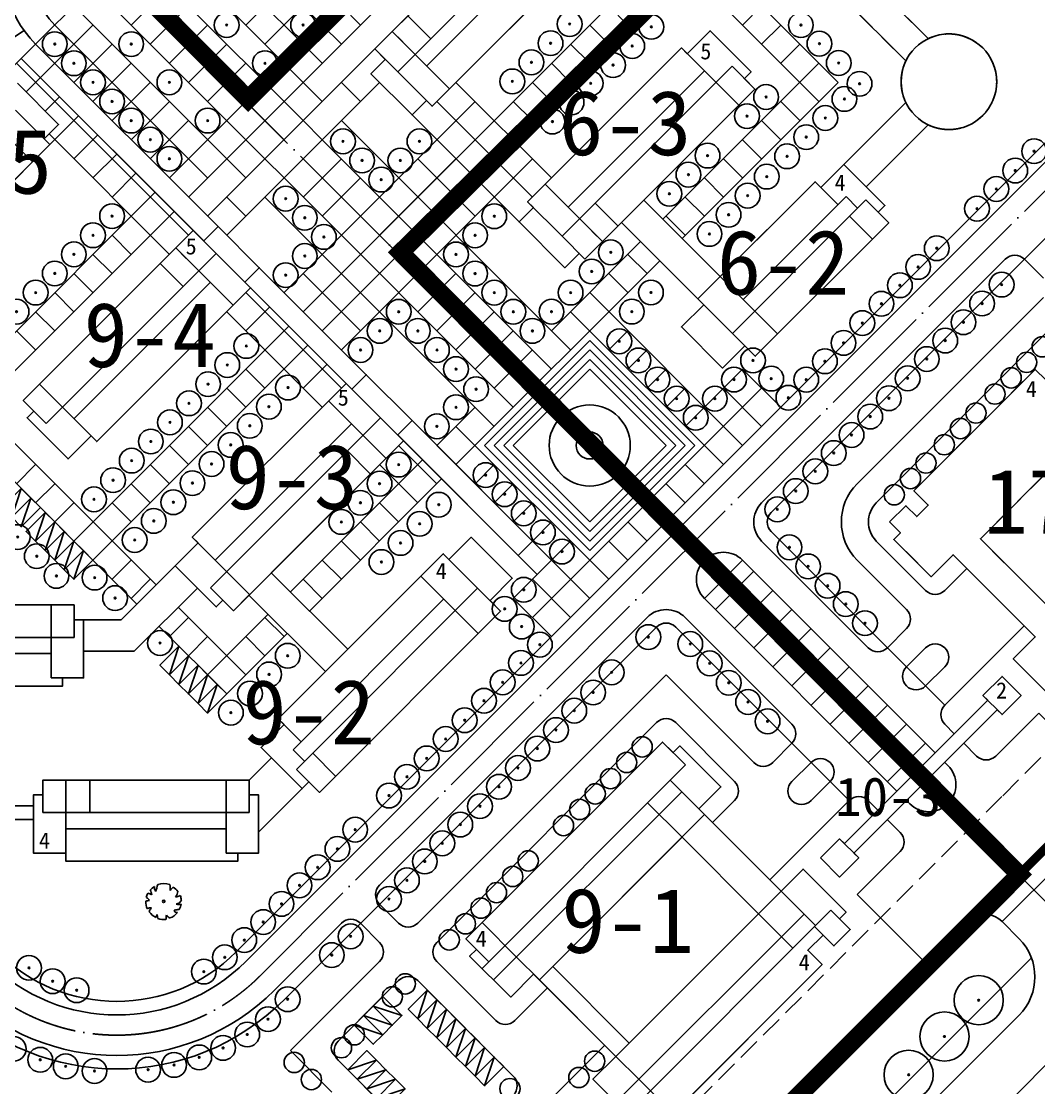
# Model space of a CAD drawing. Extents: x 39009873 to 40242873, y -38938004 to -37205504.
# Drawn here: x 39731978 to 39957899, y -38603123 to -38366395 of the extents above; entities that cross this region are included whole.
import ezdxf

# ---------------------------------------------------------------- set-up
doc = ezdxf.new("R2010")
doc.units = 0
doc.header["$LTSCALE"] = 1000
doc.header["$MEASUREMENT"] = 0
for name, pattern in [('CENT', [15, 13, -1, 0, -1]), ('DASH', [0.35, 0.25, -0.1]), ('DASHEDX2', [1.5, 1, -0.5])]:
    doc.linetypes.add(name, pattern=pattern)
doc.layers.get('0').update_dxf_attribs({"linetype": 'CONTINUOUS'})
for name, color, linetype in [('00exit', 3, 'CONTINUOUS'), ('1-CEG', 220, 'CONTINUOUS'), ('A-FACE', 4, 'CONTINUOUS'), ('LH', 104, 'CONTINUOUS'), ('PUB_TEXT', 4, 'CONTINUOUS'), ('ROAD-GREENLINE', 3, 'DASHEDX2'), ('TREE1', 62, 'CONTINUOUS'), ('人行道', 251, 'CONTINUOUS'), ('停车', 165, 'CONTINUOUS'), ('建筑屋顶', 2, 'CONTINUOUS'), ('建筑轮廓', 254, 'CONTINUOUS'), ('范围', 7, 'CONTINUOUS'), ('道路中心线', 1, 'CENT')]:
    doc.layers.add(name, color=color, linetype=linetype)
doc.styles.add('-黑体', font='SIMHEI.TTF')
doc.styles.get("Standard").update_dxf_attribs({"font": 'SimSun.ttf', "height": 20})

# ---------------------------------------------------------------- blocks, each defined once
blk = doc.blocks.new('7')
at = {"layer": 'TREE1', "linetype": 'ByBlock'}
blk.add_circle((0, 0), 3.64, dxfattribs=at)
at = {"layer": 'TREE1', "linetype": 'Continuous', "ltscale": 10}
blk.add_circle((0, 0), 0.121, dxfattribs=at)
blk = doc.blocks.new('sdji')
at = {"linetype": 'Continuous', "ltscale": 10}
for radius in [2750, 184]:
    blk.add_circle((512091, 867961), radius, dxfattribs=at)
blk = doc.blocks.new('M_F13')
for p, q in [((-515, 179), (-397, 193)), ((-484, 239), (-484, 239)), ((-397, 193), (-484, 239))]:
    blk.add_line(p, q)
blk.add_circle((-3, 3), 38.2)
for centre, radius, start, end in [((-8, 3), 527, 126.0751, 153.6245), ((-356, 208), 224, 48.5203, 80.5151), ((-8, 3), 532, 89.3321, 114.3856), ((-325, 399), 130, 343.6555, 39.76), ((-175, 449), 193, 352.0775, 26.6128), ((-85, 589), 202, 304.1868, 338.5411), ((-8, 3), 531, 62.8767, 77.7021), ((80, 476), 154, 315.8454, 359.7651), ((-244, 1929), 1632, 285.4397, 290.7099), ((-8, 3), 523, 31.4098, 49.4752), ((-8, 3), 537, 160.8426, 187.275), ((412, 44), 234, 83.5323, 121.6544), ((959, 2091), 1965, 250.0865, 256.3451), ((-8, 3), 534, 340.3307, 19.43), ((-610, -942), 880, 77.3728, 85.4649), ((-5, -500), 587, 134.7782, 147.3315), ((-8, 3), 524, 200.8103, 231.4392), ((-251, -396), 87.2, 97.741, 188.8107), ((-1350, -519), 1108, 2.9465, 10.9238), ((-8, 3), 514, 305.394, 326.2464), ((358, 465), 656, 266.7455, 282.0146), ((0, -631), 545, 39.6536, 53.993), ((-8, 3), 522, 243.1498, 261.8356), ((125, -442), 220, 160.6009, 199.3991), ((100, -357), 178, 186.1912, 248.4952), ((-8, 3), 527, 274.7236, 290.3277), ((296, -376), 163, 170.6314, 220.6278), ((325, -118), 300, 230.4582, 263.1093)]:
    blk.add_arc(centre, radius, start, end)
at = {"width": 0.8, "flags": 9}
for tag, p in [('XSIZE', (-62, 12)), ('YSIZE', (9, 6))]:
    blk.add_attdef(tag, p, '', height=0.2, dxfattribs=at)
blk = doc.blocks.new('sij')
at = {"layer": 'TREE1', "linetype": 'Continuous', "ltscale": 10}
blk.add_circle((327690, 1006813), 2250, dxfattribs=at)

msp = doc.modelspace()

# ---------------------------------------------------------------- linework, layer by layer
at = {"layer": '00exit', "ltscale": 10}
msp.add_lwpolyline([(39970836, -38573194, 21600, 0, 0), (39964139, -38566497, 0, 0, 0)], format="xyseb", dxfattribs=at)
at = {"layer": 'A-FACE'}
for p, q in [((39781829, -38575106), (39966384, -38390552)), ((39896381, -38473283), (39950474, -38419189)), ((39811528, -38558136), (39870925, -38498739)), ((39949767, -38566268), (39963909, -38552126)), ((39788193, -38581470), (39803043, -38566621)), ((39953546, -38570047), (39949767, -38566268)), ((39924125, -38616465), (39953550, -38587013))]:
    msp.add_line(p, q, dxfattribs=at)
at = {"layer": 'A-FACE', "linetype": 'Continuous'}
for p, q in [((39896381, -38481768), (39920069, -38505456)), ((39879410, -38498739), (39903098, -38522427)), ((39924311, -38505456), (39928554, -38509699)), ((39932797, -38513942), (39937039, -38518184)), ((39957899, -38519952), (39948353, -38529498)), ((39957899, -38519952), (39972748, -38534801)), ((39937039, -38522427), (39939161, -38524548)), ((39907341, -38530912), (39903098, -38526670)), ((39941282, -38526670), (39944110, -38529498)), ((39911584, -38535155), (39915826, -38539398)), ((39920069, -38539398), (39922190, -38541519)), ((39924311, -38543640), (39927140, -38546469)), ((39927140, -38550711), (39917594, -38560257)), ((39917594, -38560257), (39932443, -38575106)), ((39941282, -38566268), (39932443, -38575106))]:
    msp.add_line(p, q, dxfattribs=at)
at = {"layer": 'A-FACE', "flags": 128}
msp.add_lwpolyline([(39846576, -38710288, 0.0039574), (39890877, -38665987, -0.0037402), (39904216, -38652906), (39917996, -38639576), (39925425, -38632148), (39988234, -38569334), (40000000, -38557551)], format="xyb", dxfattribs=at)
at = {"layer": 'A-FACE'}
for centre, radius, start, end in [((39952596, -38421311), 3000, 45, 135), ((39813649, -38560257), 3000, 135, 225), ((39945525, -38570510), 6000, 45, 135), ((39805164, -38568743), 3000, 45, 135), ((39945061, -38578532), 12000, 315.02575, 45), ((39753192, -38546469), 40500, 225, 315), ((39753192, -38546469), 49500, 225, 315)]:
    msp.add_arc(centre, radius, start, end, dxfattribs=at)
at = {"layer": 'A-FACE', "linetype": 'Continuous'}
for centre, radius, start, end in [((39900623, -38477526), 6000, 135, 225), ((39875168, -38502982), 6000, 45, 135), ((39922190, -38503335), 3000, 225, 315), ((39930675, -38511820), 3000, 135, 315), ((39939161, -38520306), 3000, 135, 225), ((39900977, -38524548), 3000, 315, 45), ((39946232, -38527377), 3000, 225, 315), ((39909462, -38533034), 3000, 315, 135), ((39917947, -38541519), 3000, 45, 135), ((39925019, -38548590), 3000, 315, 45)]:
    msp.add_arc(centre, radius, start, end, dxfattribs=at)
at = {"layer": 'ROAD-GREENLINE'}
msp.add_line((39651104, -38858318), (40126449, -38382974), dxfattribs=at)
at = {"layer": '人行道'}
for p, q in [((39927140, -38298274), (39794557, -38430857)), ((39931383, -38302517), (39798800, -38435099)), ((39849712, -38316305), (39764859, -38401158)), ((39849712, -38316305), (39913351, -38379945)), ((39853954, -38320548), (39769101, -38405401)), ((39845469, -38320548), (39904866, -38379945)), ((39735160, -38371460), (39769101, -38337519)), ((39798800, -38367217), (39769101, -38337519)), ((39794557, -38371460), (39764859, -38341761)), ((39760616, -38346004), (39798800, -38384188)), ((39756374, -38350247), (39794557, -38388430)), ((39752131, -38354489), (39790315, -38392673)), ((39747888, -38358732), (39786072, -38396916)), ((39764859, -38358732), (39756374, -38367217)), ((39781829, -38367217), (39790315, -38358732)), ((39743646, -38362974), (39781829, -38401158)), ((39769101, -38362974), (39760616, -38371460)), ((39786072, -38371460), (39794557, -38362974)), ((39803043, -38362974), (39807285, -38367217)), ((39862440, -38362974), (39866682, -38367217)), ((39896381, -38362974), (39892138, -38367217)), ((39769101, -38396916), (39739403, -38367217)), ((39747888, -38367217), (39739403, -38375702)), ((39773344, -38367217), (39764859, -38375702)), ((39798800, -38367217), (39803043, -38371460)), ((39858197, -38367217), (39862440, -38371460)), ((39900623, -38367217), (39896381, -38371460)), ((39752131, -38371460), (39743646, -38379945)), ((39777587, -38371460), (39769101, -38379945)), ((39794557, -38371460), (39798800, -38375702)), ((39853954, -38371460), (39858197, -38375702)), ((39904866, -38371460), (39900623, -38375702)), ((39725614, -38381006), (39731978, -38374642)), ((39730918, -38375702), (39769101, -38413886)), ((39756374, -38375702), (39747888, -38384188)), ((39781829, -38375702), (39773344, -38384188)), ((39849712, -38375702), (39853954, -38379945)), ((39909109, -38375702), (39874460, -38410351)), ((39733039, -38382066), (39736221, -38378884)), ((39760616, -38379945), (39752131, -38388430)), ((39828498, -38379945), (39849712, -38401158)), ((39845469, -38379945), (39849712, -38384188)), ((39913351, -38379945), (39878703, -38414593)), ((39904866, -38379945), (39909109, -38384188)), ((39737282, -38386309), (39740464, -38383127)), ((39764859, -38384188), (39756374, -38392673)), ((39832741, -38384188), (39790315, -38426614)), ((39824256, -38384188), (39845469, -38405401)), ((39841226, -38384188), (39845469, -38388430)), ((39900623, -38384188), (39904866, -38388430)), ((39738342, -38393734), (39744706, -38387370)), ((39818740, -38387158), (39842499, -38410916)), ((39769101, -38388430), (39760616, -38396916)), ((39779708, -38572985), (39964263, -38388430)), ((39803043, -38388430), (39853954, -38439342)), ((39896381, -38388430), (39900623, -38392673)), ((39738130, -38391400), (39764859, -38418129)), ((39743646, -38396916), (39748949, -38391612)), ((39798800, -38392673), (39849712, -38443585)), ((39892138, -38392673), (39896381, -38396916)), ((39747888, -38401158), (39753192, -38395855)), ((39769101, -38396916), (39773344, -38401158)), ((39794557, -38430857), (39828498, -38396916)), ((39794557, -38396916), (39845469, -38447827)), ((39803043, -38396916), (39794557, -38405401)), ((39845469, -38396916), (39803043, -38439342)), ((39820013, -38396916), (39832741, -38409644)), ((39887895, -38396916), (39892138, -38401158)), ((39898502, -38475404), (39974870, -38399037)), ((39752131, -38405401), (39757434, -38400098)), ((39790315, -38401158), (39841226, -38452070)), ((39807285, -38401158), (39798800, -38409644)), ((39798800, -38435099), (39832741, -38401158)), ((39883653, -38401158), (39887895, -38405401)), ((39713947, -38452070), (39761677, -38404340)), ((39786072, -38405401), (39836984, -38456313)), ((39879410, -38405401), (39883653, -38409644)), ((39718190, -38456313), (39765920, -38408583)), ((39875168, -38409644), (39879410, -38413886)), ((39752131, -38413886), (39756374, -38418129)), ((39869511, -38415300), (39849712, -38435099)), ((39747888, -38418129), (39752131, -38422371)), ((39866682, -38418129), (39870925, -38422371)), ((39873753, -38419543), (39828498, -38464798)), ((39954717, -38419189), (39958960, -38423432)), ((39743646, -38422371), (39747888, -38426614)), ((39794557, -38422371), (39807285, -38435099)), ((39828498, -38422371), (39820013, -38430857)), ((39862440, -38422371), (39866682, -38426614)), ((39739403, -38426614), (39743646, -38430857)), ((39781829, -38426614), (39803043, -38447827)), ((39832741, -38426614), (39824256, -38435099)), ((39858197, -38426614), (39892138, -38460555)), ((39917594, -38469040), (39958960, -38427675)), ((39700282, -38429920), (39761889, -38491526)), ((39781829, -38435099), (39787133, -38429796)), ((39735160, -38430857), (39739403, -38435099)), ((39777587, -38430857), (39798800, -38452070)), ((39836984, -38430857), (39828498, -38439342)), ((39853954, -38430857), (39887895, -38464798)), ((39921837, -38473283), (39963202, -38431917)), ((39730918, -38435099), (39735160, -38439342)), ((39743646, -38481768), (39791375, -38434039)), ((39841226, -38435099), (39832741, -38443585)), ((39866682, -38435099), (39862440, -38439342)), ((39697797, -38435920), (39757646, -38495769)), ((39858197, -38437221), (39834862, -38460555)), ((39858197, -38437221), (39881531, -38460555)), ((39747888, -38486011), (39795618, -38438281)), ((39845469, -38439342), (39836984, -38447827)), ((39858197, -38439342), (39836984, -38460555)), ((39858197, -38439342), (39879410, -38460555)), ((39870925, -38439342), (39866682, -38443585)), ((39858197, -38441463), (39839105, -38460555)), ((39858197, -38441463), (39877289, -38460555)), ((39781829, -38443585), (39786072, -38447827)), ((39794557, -38447827), (39799861, -38442524)), ((39858197, -38443585), (39841226, -38460555)), ((39858197, -38443585), (39875168, -38460555)), ((39875168, -38443585), (39870925, -38447827)), ((39892138, -38443585), (39879410, -38456313)), ((39892138, -38443585), (39900623, -38452070)), ((39777587, -38447827), (39781829, -38452070)), ((39896381, -38447827), (39845469, -38498739)), ((39879410, -38447827), (39875168, -38452070)), ((39887895, -38447827), (39896381, -38456313)), ((39773344, -38452070), (39777587, -38456313)), ((39832741, -38452070), (39824256, -38460555)), ((39769101, -38456313), (39773344, -38460555)), ((39828498, -38456313), (39862440, -38490254)), ((39764859, -38460555), (39769101, -38464798)), ((39815771, -38460555), (39824256, -38469040)), ((39824256, -38460555), (39858197, -38494496)), ((39834862, -38460555), (39858197, -38483890)), ((39836984, -38460555), (39858197, -38481768)), ((39839105, -38460555), (39858197, -38479647)), ((39841226, -38460555), (39858197, -38477526)), ((39875168, -38460555), (39858197, -38477526)), ((39879410, -38460555), (39858197, -38481768)), ((39877289, -38460555), (39858197, -38479647)), ((39881531, -38460555), (39858197, -38483890)), ((39730918, -38469040), (39735160, -38464798)), ((39760616, -38464798), (39764859, -38469040)), ((39821074, -38463737), (39791658, -38493153)), ((39811528, -38464798), (39820013, -38473283)), ((39836984, -38464798), (39832741, -38469040)), ((39879410, -38464798), (39883653, -38469040)), ((39825316, -38467980), (39795901, -38497395)), ((39735160, -38473283), (39739403, -38469040)), ((39756374, -38469040), (39760616, -38473283)), ((39841226, -38469040), (39836984, -38473283)), ((39875168, -38469040), (39879410, -38473283)), ((39739403, -38477526), (39743646, -38473283)), ((39752131, -38473283), (39756374, -38477526)), ((39811528, -38473283), (39815771, -38477526)), ((39845469, -38473283), (39841226, -38477526)), ((39870925, -38473283), (39875168, -38477526)), ((39807285, -38477526), (39811528, -38481768)), ((39849712, -38477526), (39845469, -38481768)), ((39866682, -38477526), (39870925, -38481768)), ((39898502, -38479647), (39924311, -38505456)), ((39803043, -38481768), (39807285, -38486011)), ((39853954, -38481768), (39841226, -38494496)), ((39862440, -38481768), (39866682, -38486011)), ((39921837, -38481768), (39932797, -38492729)), ((39752131, -38490254), (39756374, -38486011)), ((39798800, -38486011), (39803043, -38490254)), ((39892138, -38486011), (39883653, -38494496)), ((39892138, -38486011), (39934918, -38528791)), ((39917594, -38486011), (39928554, -38496971)), ((39894613, -38488486), (39886128, -38496971)), ((39941918, -38487850), (39937039, -38492729)), ((39756374, -38494496), (39760616, -38490254)), ((39794557, -38490254), (39798800, -38494496)), ((39845469, -38490254), (39853954, -38498739)), ((39898856, -38492729), (39890370, -38501214)), ((39766839, -38496476), (39777587, -38507224)), ((39841226, -38494496), (39849712, -38502982)), ((39883653, -38494496), (39926433, -38537276)), ((39764859, -38502982), (39769101, -38498739)), ((39773344, -38511467), (39786779, -38498032)), ((39786072, -38498739), (39790315, -38502982)), ((39903098, -38496971), (39894613, -38505456)), ((39762596, -38500719), (39777587, -38515710)), ((39790315, -38583592), (39873046, -38500860)), ((39877289, -38500860), (39903098, -38526670)), ((39907341, -38501214), (39898856, -38509699)), ((39924311, -38505456), (39928554, -38501214)), ((39937039, -38518184), (39954646, -38500577)), ((39769101, -38507224), (39773344, -38502982)), ((39777587, -38515710), (39791022, -38502274)), ((39781829, -38502982), (39786072, -38507224)), ((39911584, -38505456), (39903098, -38513942)), ((39932797, -38505456), (39928554, -38509699)), ((39777587, -38507224), (39781829, -38511467)), ((39915826, -38509699), (39907341, -38518184)), ((39928554, -38509699), (39932797, -38513942)), ((39937039, -38509699), (39932797, -38513942)), ((39820013, -38566621), (39875168, -38511467)), ((39875168, -38511467), (39894613, -38530912)), ((39920069, -38513942), (39911584, -38522427)), ((39924311, -38518184), (39915826, -38526670)), ((39824256, -38570864), (39873046, -38522073)), ((39877289, -38522073), (39890370, -38535155)), ((39928554, -38522427), (39920069, -38530912)), ((39898856, -38530912), (39903098, -38526670)), ((39932797, -38526670), (39924311, -38535155)), ((39934918, -38528791), (39926433, -38537276)), ((39903098, -38535155), (39907341, -38530912)), ((39907341, -38530912), (39911584, -38535155)), ((39937039, -38530912), (39937746, -38531619)), ((39907341, -38539398), (39911584, -38535155)), ((39734679, -38540561), (39727989, -38540578)), ((39885491, -38544277), (39890370, -38539398)), ((39898219, -38557005), (39915826, -38539398)), ((39928554, -38539398), (39929261, -38540105)), ((39734679, -38543561), (39727997, -38543578)), ((39811528, -38562379), (39815771, -38566621)), ((39807285, -38566621), (39811528, -38570864)), ((39791729, -38594905), (39811528, -38575106)), ((39824256, -38575106), (39837337, -38588188)), ((39802336, -38592784), (39815771, -38579349)), ((39820013, -38579349), (39841226, -38600562)), ((39841580, -38588188), (39848792, -38580975)), ((39830266, -38624958), (39861520, -38593703)), ((39791729, -38594905), (39800921, -38604098)), ((39802336, -38597027), (39823549, -38618240))]:
    msp.add_line(p, q, dxfattribs=at)
at = {"layer": '人行道', "flags": 128}
msp.add_lwpolyline([(39730636, -38800000), (39956302, -38574333)], dxfattribs=at)
at = {"layer": '人行道'}
for radius in [9000, 3000]:
    msp.add_circle((39858197, -38460555), radius, dxfattribs=at)
for centre, radius, start, end in [((39752131, -38354489), 18000, 45, 225), ((39752131, -38354489), 24000, 157.79903, 225), ((39642630, -38238742), 157809, 272.38447, 304.74889), ((39926079, -38477526), 12000, 135, 225), ((39926079, -38477526), 6000, 135, 225), ((39900623, -38477526), 3000, 135, 225), ((39887895, -38490254), 6000, 45, 135), ((39887895, -38490254), 6000, 135, 225), ((39934918, -38490607), 3000, 225, 315), ((39926433, -38499093), 3000, 315, 45), ((39875168, -38502982), 3000, 45, 135), ((39934918, -38507578), 3000, 315, 135), ((39875168, -38524195), 3000, 45, 135), ((39896734, -38528791), 3000, 225, 315), ((39933504, -38535862), 6000, 225, 45), ((39888249, -38537276), 3000, 315, 45), ((39905220, -38537276), 3000, 135, 315), ((39817892, -38564500), 3000, 225, 315), ((39809407, -38572985), 3000, 315, 45), ((39826377, -38572985), 3000, 135, 225), ((39753192, -38546469), 37500, 225, 315), ((39817892, -38581470), 3000, 45, 135), ((39753192, -38546469), 52500, 225, 315), ((39839459, -38586067), 3000, 225, 315), ((39804457, -38594905), 3000, 135, 225), ((39839105, -38602684), 3000, 315, 45)]:
    msp.add_arc(centre, radius, start, end, dxfattribs=at)
at = {"layer": '停车', "linetype": 'Continuous', "ltscale": 10}
for points in [[(39729857, -38476465), (39727736, -38474344), (39731978, -38470101), (39734100, -38472222), (39729857, -38476465), (39731978, -38470101)], [(39731978, -38478586), (39729857, -38476465), (39734100, -38472222), (39736221, -38474344), (39731978, -38478586), (39734100, -38472222)], [(39735160, -38481768), (39733039, -38479647), (39737282, -38475404), (39739403, -38477526), (39735160, -38481768), (39737282, -38475404)], [(39737282, -38483890), (39735160, -38481768), (39739403, -38477526), (39741524, -38479647), (39737282, -38483890), (39739403, -38477526)], [(39739403, -38486011), (39737282, -38483890), (39741524, -38479647), (39743646, -38481768), (39739403, -38486011), (39741524, -38479647)], [(39741524, -38488132), (39739403, -38486011), (39743646, -38481768), (39745767, -38483890), (39741524, -38488132), (39743646, -38481768)], [(39743646, -38490254), (39741524, -38488132), (39745767, -38483890), (39747888, -38486011), (39743646, -38490254), (39745767, -38483890)], [(39764859, -38511467), (39762738, -38509346), (39766980, -38505103), (39769101, -38507224), (39764859, -38511467), (39766980, -38505103)], [(39766980, -38513588), (39764859, -38511467), (39769101, -38507224), (39771223, -38509346), (39766980, -38513588), (39769101, -38507224)], [(39769101, -38515710), (39766980, -38513588), (39771223, -38509346), (39773344, -38511467), (39769101, -38515710), (39771223, -38509346)], [(39771223, -38517831), (39769101, -38515710), (39773344, -38511467), (39775465, -38513588), (39771223, -38517831), (39773344, -38511467)], [(39773344, -38519952), (39771223, -38517831), (39775465, -38513588), (39777587, -38515710), (39773344, -38519952), (39775465, -38513588)], [(39820013, -38587834), (39817892, -38585713), (39822135, -38581470), (39824256, -38583592), (39820013, -38587834), (39822135, -38581470)], [(39810114, -38585006), (39812235, -38582885), (39816478, -38587127), (39814356, -38589249), (39810114, -38585006), (39816478, -38587127)], [(39822135, -38589956), (39820013, -38587834), (39824256, -38583592), (39826377, -38585713), (39822135, -38589956), (39824256, -38583592)], [(39807992, -38587127), (39810114, -38585006), (39814356, -38589249), (39812235, -38591370), (39807992, -38587127), (39814356, -38589249)], [(39824256, -38592077), (39822135, -38589956), (39826377, -38585713), (39828498, -38587834), (39824256, -38592077), (39826377, -38585713)], [(39805871, -38589249), (39807992, -38587127), (39812235, -38591370), (39810114, -38593491), (39805871, -38589249), (39812235, -38591370)], [(39826377, -38594198), (39824256, -38592077), (39828498, -38587834), (39830620, -38589956), (39826377, -38594198), (39828498, -38587834)], [(39828498, -38596320), (39826377, -38594198), (39830620, -38589956), (39832741, -38592077), (39828498, -38596320), (39830620, -38589956)], [(39830620, -38598441), (39828498, -38596320), (39832741, -38592077), (39834862, -38594198), (39830620, -38598441), (39832741, -38592077)], [(39810821, -38597027), (39808699, -38594905), (39804457, -38599148), (39806578, -38601269), (39810821, -38597027), (39804457, -38599148)], [(39832741, -38600562), (39830620, -38598441), (39834862, -38594198), (39836984, -38596320), (39832741, -38600562), (39834862, -38594198)], [(39812942, -38599148), (39810821, -38597027), (39806578, -38601269), (39808699, -38603391), (39812942, -38599148), (39806578, -38601269)], [(39834862, -38602684), (39832741, -38600562), (39836984, -38596320), (39839105, -38598441), (39834862, -38602684), (39836984, -38596320)], [(39815063, -38601269), (39812942, -38599148), (39808699, -38603391), (39810821, -38605512), (39815063, -38601269), (39808699, -38603391)], [(39817185, -38603391), (39815063, -38601269), (39810821, -38605512), (39812942, -38607633), (39817185, -38603391), (39810821, -38605512)]]:
    msp.add_lwpolyline(points, dxfattribs=at)
at = {"layer": '建筑屋顶', "linetype": 'Continuous', "ltscale": 10}
for p, q in [((39848227, -38334761), (39810467, -38372520)), ((39853318, -38339852), (39815558, -38377612)), ((39852257, -38346004), (39821993, -38376268)), ((39857348, -38351095), (39823195, -38385248)), ((39817821, -38365166), (39822912, -38370258)), ((39814356, -38368631), (39816690, -38370965)), ((39814356, -38368631), (39827084, -38381359)), ((39884926, -38368490), (39879834, -38373581)), ((39894047, -38377612), (39884926, -38368490)), ((39810467, -38372520), (39815558, -38377612)), ((39878562, -38372308), (39844408, -38406462)), ((39891290, -38385036), (39878562, -38372308)), ((39812801, -38374854), (39809619, -38378036)), ((39809619, -38378036), (39818740, -38387158)), ((39815558, -38377612), (39823195, -38385248)), ((39889805, -38376339), (39852045, -38414098)), ((39883653, -38377399), (39853389, -38407664)), ((39894896, -38381430), (39889805, -38376339)), ((39894047, -38377612), (39892562, -38379096)), ((39731130, -38380157), (39740252, -38389279)), ((39894896, -38381430), (39857136, -38419189)), ((39721725, -38384895), (39734453, -38397623)), ((39821922, -38383976), (39818740, -38387158)), ((39730706, -38386097), (39738342, -38393734)), ((39737070, -38392461), (39740252, -38389279)), ((39706947, -38425129), (39738342, -38393734)), ((39909533, -38403280), (39914624, -38398188)), ((39923746, -38407310), (39914624, -38398188)), ((39861025, -38415300), (39848297, -38402572)), ((39882239, -38428028), (39908260, -38402007)), ((39913351, -38407098), (39908260, -38402007)), ((39852045, -38414098), (39844408, -38406462)), ((39870218, -38406108), (39887188, -38423079)), ((39892279, -38428170), (39915154, -38405295)), ((39915154, -38405295), (39917700, -38407840)), ((39915897, -38409644), (39919503, -38406037)), ((39924594, -38411128), (39919503, -38406037)), ((39845681, -38407734), (39842499, -38410916)), ((39864490, -38411836), (39859399, -38406744)), ((39922261, -38408795), (39923746, -38407310)), ((39852682, -38421099), (39842499, -38410916)), ((39865268, -38411058), (39882239, -38428028)), ((39889875, -38435665), (39915897, -38409644)), ((39894967, -38440756), (39924594, -38411128)), ((39920988, -38414735), (39915897, -38409644)), ((39732403, -38450585), (39770162, -38412825)), ((39770162, -38412825), (39775253, -38417917)), ((39772496, -38415159), (39775678, -38411977)), ((39775678, -38411977), (39784799, -38421099)), ((39861025, -38415300), (39858692, -38412967)), ((39857136, -38419189), (39852045, -38414098)), ((39737494, -38455676), (39775253, -38417917)), ((39766273, -38416715), (39768607, -38419048)), ((39766273, -38416715), (39779001, -38429442)), ((39775253, -38417917), (39782890, -38425553)), ((39855863, -38417917), (39852682, -38421099)), ((39762808, -38420179), (39767899, -38425271)), ((39781617, -38424281), (39784799, -38421099)), ((39899916, -38435806), (39887188, -38423079)), ((39743646, -38454615), (39773910, -38424351)), ((39748737, -38459707), (39782890, -38425553)), ((39889875, -38435665), (39882239, -38428028)), ((39878562, -38434251), (39883511, -38429301)), ((39887683, -38443373), (39878562, -38434251)), ((39894967, -38440756), (39889875, -38435665)), ((39887683, -38443373), (39892633, -38438423)), ((39769950, -38480920), (39804103, -38446767)), ((39811740, -38454403), (39804103, -38446767)), ((39805376, -38448039), (39808558, -38444857)), ((39818740, -38455040), (39808558, -38444857)), ((39736009, -38446979), (39748737, -38459707)), ((39732403, -38450585), (39737494, -38455676)), ((39812942, -38463384), (39800214, -38450656)), ((39733251, -38454403), (39734736, -38452918)), ((39733251, -38454403), (39742373, -38463525)), ((39773981, -38492163), (39811740, -38454403)), ((39775041, -38486011), (39805305, -38455747)), ((39816831, -38459495), (39811740, -38454403)), ((39815558, -38458222), (39818740, -38455040)), ((39742373, -38463525), (39747464, -38458434)), ((39779072, -38497254), (39816831, -38459495)), ((39812942, -38463384), (39810609, -38461050)), ((39809477, -38466848), (39804386, -38461757)), ((39766132, -38487284), (39771223, -38482193)), ((39782678, -38493648), (39769950, -38480920)), ((39831893, -38480920), (39826943, -38485870)), ((39841014, -38490042), (39831893, -38480920)), ((39825670, -38484597), (39789042, -38521225)), ((39833307, -38492234), (39825670, -38484597)), ((39754163, -38499253), (39766132, -38487284)), ((39775253, -38496406), (39766132, -38487284)), ((39787486, -38488839), (39804457, -38505810)), ((39833448, -38502274), (39820720, -38489547)), ((39841014, -38490042), (39836065, -38494991)), ((39757062, -38506253), (39771081, -38492234)), ((39779072, -38497254), (39773981, -38492163)), ((39782537, -38493789), (39799507, -38510760)), ((39833307, -38492234), (39796679, -38528862)), ((39838398, -38497325), (39833307, -38492234)), ((39743688, -38495953), (39697888, -38495953)), ((39738588, -38495953), (39738588, -38512153)), ((39743688, -38495953), (39743688, -38503153)), ((39775253, -38496406), (39776738, -38494921)), ((39825811, -38494638), (39792330, -38528119)), ((39838398, -38497325), (39798164, -38537559)), ((39745788, -38499253), (39743688, -38499253)), ((39745788, -38499253), (39745788, -38512153)), ((39743688, -38503153), (39697888, -38503153)), ((39738588, -38506753), (39702988, -38506753)), ((39745788, -38512153), (39738588, -38512153)), ((39741138, -38513953), (39702988, -38513953)), ((39914765, -38548944), (39946585, -38517124)), ((39916887, -38551065), (39948707, -38519245)), ((39790315, -38522498), (39785224, -38527589)), ((39794133, -38526316), (39789042, -38521225)), ((39874390, -38526387), (39830690, -38570086)), ((39879481, -38531478), (39874390, -38526387)), ((39878208, -38527235), (39876723, -38528720)), ((39887330, -38536357), (39878208, -38527235)), ((39794345, -38536711), (39785224, -38527589)), ((39792330, -38528119), (39794876, -38530665)), ((39796679, -38528862), (39793072, -38532468)), ((39801770, -38533953), (39796679, -38528862)), ((39879481, -38531478), (39834297, -38576662)), ((39798164, -38537559), (39793072, -38532468)), ((39736779, -38534844), (39736779, -38542044)), ((39782579, -38534844), (39736779, -38534844)), ((39741879, -38534844), (39741879, -38552844)), ((39747179, -38534844), (39747179, -38542044)), ((39777479, -38534844), (39777479, -38551044)), ((39782579, -38534844), (39782579, -38542044)), ((39795830, -38535226), (39794345, -38536711)), ((39883724, -38542509), (39876087, -38534872)), ((39887330, -38536357), (39882451, -38541236)), ((39734679, -38538144), (39734679, -38551044)), ((39736779, -38538144), (39734679, -38538144)), ((39784679, -38538144), (39782579, -38538144)), ((39784679, -38538144), (39784679, -38551044)), ((39878632, -38537418), (39836842, -38579208)), ((39878703, -38547529), (39871066, -38539893)), ((39782579, -38542044), (39736779, -38542044)), ((39883724, -38542509), (39847025, -38579208)), ((39777479, -38545644), (39741879, -38545644)), ((39741879, -38551044), (39734679, -38551044)), ((39784679, -38551044), (39777479, -38551044)), ((39780029, -38552844), (39741879, -38552844)), ((39905573, -38554600), (39900694, -38559479)), ((39905573, -38554600), (39915119, -38564146)), ((39900694, -38559479), (39863995, -38596178)), ((39900694, -38559479), (39908331, -38567116)), ((39905785, -38564571), (39863995, -38606361)), ((39911725, -38563722), (39866541, -38608906)), ((39895674, -38564500), (39903310, -38572137)), ((39911725, -38563722), (39916038, -38568035)), ((39915119, -38564146), (39913634, -38565631)), ((39841933, -38574117), (39834297, -38566480)), ((39835782, -38575177), (39830690, -38570086)), ((39833024, -38572419), (39831539, -38573904)), ((39840661, -38583026), (39831539, -38573904)), ((39847025, -38579208), (39841933, -38574117)), ((39909816, -38575814), (39873117, -38612512)), ((39845752, -38577935), (39840661, -38583026)), ((39863995, -38596178), (39858904, -38601269)), ((39863995, -38596178), (39869086, -38601269)), ((39858904, -38601269), (39869299, -38611664)), ((39869086, -38601269), (39876723, -38608906))]:
    msp.add_line(p, q, dxfattribs=at)
at = {"layer": '建筑屋顶'}
for p, q in [((39731978, -38374642), (39735160, -38371460)), ((39775678, -38411977), (39735160, -38371460)), ((39773344, -38409644), (39810467, -38372520)), ((39770162, -38412825), (39731978, -38374642)), ((39736221, -38378884), (39739403, -38375702)), ((39777587, -38413886), (39811528, -38379945)), ((39807285, -38384188), (39803043, -38379945)), ((39798800, -38392673), (39794557, -38388430)), ((39790315, -38401158), (39786072, -38396916)), ((39781829, -38409644), (39777587, -38405401)), ((39808558, -38444857), (39784799, -38421099)), ((39782890, -38425553), (39804103, -38446767)), ((39849712, -38486011), (39818740, -38455040)), ((39816831, -38459495), (39846530, -38489193)), ((39842287, -38484950), (39845469, -38481768)), ((39846530, -38489193), (39849712, -38486011)), ((39745788, -38499253), (39754163, -38499253)), ((39745788, -38506253), (39757062, -38506253)), ((39741138, -38512153), (39741138, -38513953)), ((39782579, -38534844), (39787529, -38529894)), ((39784679, -38546377), (39794345, -38536711)), ((39900694, -38559479), (39883724, -38542509)), ((39878703, -38547529), (39895674, -38564500)), ((39780029, -38551044), (39780029, -38552844)), ((39912432, -38571642), (39908119, -38567328)), ((39906634, -38572632), (39910028, -38569238)), ((39912432, -38571642), (39916038, -38568035)), ((39909816, -38575814), (39906634, -38572632)), ((39866965, -38593208), (39849995, -38576238)), ((39863995, -38596178), (39847025, -38579208))]:
    msp.add_line(p, q, dxfattribs=at)
at = {"layer": '建筑屋顶', "linetype": 'DASH', "ltscale": 30}
for p, q in [((39957121, -38443655), (39930180, -38470596)), ((39959455, -38445989), (39957121, -38443655)), ((39961364, -38464869), (39944959, -38481273)), ((39930180, -38470596), (39933362, -38473778)), ((39928413, -38473920), (39924806, -38477526)), ((39930817, -38476324), (39928413, -38473920)), ((39933362, -38473778), (39930817, -38476324)), ((39924806, -38477526), (39927211, -38479930)), ((39927211, -38479930), (39925726, -38481415)), ((39925726, -38481415), (39933999, -38489688)), ((39944959, -38481273), (39961930, -38498244)), ((39933999, -38489688), (39938878, -38484809)), ((39938878, -38484809), (39957121, -38503052)), ((39957121, -38503052), (39952242, -38507931)), ((39961788, -38517477), (39952242, -38507931))]:
    msp.add_line(p, q, dxfattribs=at)
msp.add_lwpolyline([(39914624, -38398188), (39928398, -38384415, -0.2285448), (39928398, -38375193), (39914765, -38361560), (39919715, -38356610), (39933348, -38370243, -1.5925032), (39933348, -38389364), (39919574, -38403138)], format="xyb", close=True, dxfattribs=at)
at = {"layer": '建筑屋顶', "linetype": 'Continuous', "ltscale": 10}
for points in [[(39945525, -38516063), (39949767, -38511820), (39954010, -38516063), (39949767, -38520306)], [(39909462, -38552126), (39913705, -38547883), (39917947, -38552126), (39913705, -38556368)]]:
    msp.add_lwpolyline(points, close=True, dxfattribs=at)
at = {"layer": '建筑轮廓'}
for p, q in [((39919715, -38356610), (39933348, -38370243)), ((39914765, -38361560), (39928398, -38375193)), ((39773344, -38409644), (39810467, -38372520)), ((39777587, -38413886), (39811528, -38379945)), ((39914624, -38398188), (39928398, -38384415)), ((39919574, -38403138), (39933348, -38389364))]:
    msp.add_line(p, q, dxfattribs=at)
at = {"layer": '建筑轮廓', "ltscale": 10}
for p, q in [((39766132, -38487284), (39754163, -38499253)), ((39771081, -38492234), (39757062, -38506253)), ((39745788, -38499253), (39754163, -38499253)), ((39745788, -38506253), (39757062, -38506253)), ((39782579, -38534844), (39787529, -38529894)), ((39794345, -38536711), (39784679, -38546377))]:
    msp.add_line(p, q, dxfattribs=at)
for points in [[(39810467, -38372520), (39812801, -38374854), (39809619, -38378036), (39818740, -38387158), (39821922, -38383976), (39823195, -38385248), (39857348, -38351095), (39856076, -38349822), (39861167, -38344731), (39852045, -38335609), (39850560, -38337094), (39848227, -38334761)], [(39857136, -38419189), (39855863, -38417917), (39852682, -38421099), (39842499, -38410916), (39845681, -38407734), (39844408, -38406462), (39878562, -38372308), (39879834, -38373581), (39884926, -38368490), (39894047, -38377612), (39892562, -38379096), (39894896, -38381430), (39870218, -38406108), (39887188, -38423079), (39908260, -38402007), (39909533, -38403280), (39914624, -38398188), (39923746, -38407310), (39922261, -38408795), (39924594, -38411128), (39894967, -38440756), (39892633, -38438423), (39887683, -38443373), (39878562, -38434251), (39883511, -38429301), (39865268, -38411058)], [(39731978, -38374642), (39735160, -38371460), (39775678, -38411977), (39772496, -38415159)], [(39770162, -38412825), (39772496, -38415159), (39775678, -38411977), (39784799, -38421099), (39781617, -38424281), (39782890, -38425553), (39748737, -38459707), (39747464, -38458434), (39742373, -38463525), (39733251, -38454403), (39734736, -38452918), (39732403, -38450585)], [(39781617, -38424281), (39784799, -38421099), (39808558, -38444857), (39805376, -38448039)], [(39787486, -38488839), (39804457, -38505810), (39825670, -38484597), (39826943, -38485870), (39831893, -38480920), (39841014, -38490042), (39836065, -38494991), (39838398, -38497325), (39798164, -38537559), (39795830, -38535226), (39794345, -38536711), (39785224, -38527589), (39790315, -38522498), (39789042, -38521225), (39799507, -38510760), (39782537, -38493789), (39779072, -38497254), (39776738, -38494921), (39775253, -38496406), (39766132, -38487284), (39771223, -38482193), (39769950, -38480920), (39804103, -38446767), (39805376, -38448039), (39808558, -38444857), (39818740, -38455040), (39815558, -38458222), (39816831, -38459495)], [(39815558, -38458222), (39818740, -38455040), (39849712, -38486011), (39846530, -38489193)], [(39743688, -38495953), (39743688, -38499253), (39745788, -38499253), (39745788, -38512153), (39741138, -38512153), (39741138, -38513953), (39702988, -38513953), (39702988, -38512153), (39695788, -38512153), (39695788, -38499253), (39697888, -38499253), (39697888, -38495953)], [(39782579, -38534844), (39782579, -38538144), (39784679, -38538144), (39784679, -38551044), (39780029, -38551044), (39780029, -38552844), (39741879, -38552844), (39741879, -38551044), (39734679, -38551044), (39734679, -38538144), (39736779, -38538144), (39736779, -38534844)]]:
    msp.add_lwpolyline(points, close=True, dxfattribs=at)
for points in [[(39706947, -38425129), (39738342, -38393734), (39737070, -38392461), (39740252, -38389279), (39731130, -38380157)], [(39924806, -38477526), (39928413, -38473920), (39930817, -38476324), (39933362, -38473778), (39930180, -38470596), (39957121, -38443655), (39959455, -38445989)], [(39961364, -38464869), (39978334, -38481839), (39961930, -38498244), (39944959, -38481273), (39961364, -38464869)], [(39961788, -38517477), (39952242, -38507931), (39957121, -38503052), (39938878, -38484809), (39933999, -38489688), (39925726, -38481415), (39927211, -38479930), (39924806, -38477526)], [(39910028, -38569238), (39912432, -38571642), (39916038, -38568035), (39913634, -38565631), (39915119, -38564146), (39905573, -38554600), (39900694, -38559479), (39882451, -38541236), (39887330, -38536357), (39887330, -38536357), (39878208, -38527235), (39876723, -38528720), (39874390, -38526387), (39830690, -38570086), (39833024, -38572419), (39831539, -38573904), (39840661, -38583026), (39845752, -38577935), (39863995, -38596178), (39858904, -38601269), (39869299, -38611664)], [(39878703, -38547529), (39849995, -38576238), (39866965, -38593208), (39895674, -38564500), (39878703, -38547529)], [(39873117, -38612512), (39909816, -38575814), (39906634, -38572632), (39910028, -38569238)]]:
    msp.add_lwpolyline(points, dxfattribs=at)
at = {"layer": '建筑轮廓', "linetype": 'Continuous', "ltscale": 10}
msp.add_lwpolyline([(39909462, -38552126), (39913705, -38556368), (39917947, -38552126), (39916887, -38551065), (39948707, -38519245), (39949767, -38520306), (39954010, -38516063), (39949767, -38511820), (39945525, -38516063), (39946585, -38517124), (39914765, -38548944), (39913705, -38547883)], close=True, dxfattribs=at)
at = {"layer": '建筑轮廓'}
msp.add_circle((39937959, -38379804), 10614, dxfattribs=at)
at = {"layer": '范围', "color": 1, "linetype": 'DASH', "ltscale": 20}
for p, q in [((39949902, -38538307), (40075562, -38412647)), ((39758123, -38730086), (39949902, -38538307))]:
    msp.add_line(p, q, dxfattribs=at)
at = {"layer": '范围', "color": 1, "linetype": 'DASH', "ltscale": 50, "const_width": 2000}
msp.add_lwpolyline([(39727275, -37603786), (39309838, -37602478), (39267254, -37697480), (39215453, -37815637), (39203656, -37841696, -0.0375387), (39200633, -37850208, 0.1308835), (39198294, -37865085), (39212418, -38000000), (39219106, -38069414), (39219411, -38084620, -0.195535), (39216767, -38101984), (39156180, -38203680), (39625395, -38659790), (39748451, -38760972), (39960509, -38548914), (40086169, -38423253), (40107609, -38401814, 0.1316525), (40102432, -38392848), (40050787, -38341202), (40018183, -38301527), (39930095, -38213439, -0.2363782)], format="xyb", close=True, dxfattribs=at)
msp.add_lwpolyline([(39727275, -37603786), (39309838, -37602478), (39267254, -37697480), (39215453, -37815637), (39203656, -37841696, -0.0375387), (39200633, -37850208, 0.1308835), (39198294, -37865085), (39212418, -38000000), (39219106, -38069414), (39219411, -38084620, -0.195535), (39216767, -38101984), (39156180, -38203680), (39625395, -38659790), (39748451, -38760972), (39960509, -38548914), (40086169, -38423253), (40107609, -38401814, 0.1316525), (40102432, -38392848), (40050787, -38341202), (40018183, -38301527), (39930095, -38213439, -0.2363782)], format="xyb", close=True, dxfattribs=at)
at = {"layer": '范围', "color": 1, "linetype": 'DASH', "ltscale": 50, "const_width": 4000}
msp.add_lwpolyline([(39561820, -37961979), (39561820, -38153407), (39632801, -38153407, -0.6752226), (39688591, -38289474), (39752711, -38353913), (39782336, -38383685), (39846133, -38320203), (39880201, -38354441), (39816193, -38417710), (39875441, -38477253), (39953611, -38555811), (39748451, -38760972), (39625395, -38659790), (39156180, -38203680), (39216767, -38101984, 0.195535), (39219411, -38084620), (39219106, -38069414), (39212418, -38000000)], format="xyb", dxfattribs=at)
at = {"layer": '道路中心线', "ltscale": 2}
for p, q in [((39581820, -38184179), (39985352, -38587710)), ((39785011, -38578288), (39969566, -38393734))]:
    msp.add_line(p, q, dxfattribs=at)
msp.add_arc((39753192, -38546469), 45000, 225, 315, dxfattribs=at)

# ---------------------------------------------------------------- block references
at = {"layer": 'LH', "xscale": 1500.000000000704, "yscale": 1500, "zscale": 1500, "rotation": 90.28739875665879}
for p in [(39944585, -38583708), (39936973, -38591762), (39929025, -38600262)]:
    msp.add_blockref('7', p, dxfattribs=at)
at = {"layer": 'TREE1', "linetype": 'Continuous'}
for name, p, rotation in [('sdji', (38910900, -37852977), 269.857942888589), ('sdji', (38927870, -37852977), 269.857942888589), ('sdji', (38987055, -37852765), 269.857942888589), ('sdji', (40738570, -38881864), 89.85794288858904), ('sdji', (38982813, -37857008), 269.857942888589), ('sdji', (40734328, -38886107), 89.85794288858904), ('sdji', (38919385, -37861462), 269.857942888589), ('sdji', (38978571, -37861251), 269.857942888589), ('sdji', (40730085, -38890350), 89.85794288858904), ('sdji', (40780189, -38889888), 89.85794288858904), ('sdji', (38974328, -37865493), 269.857942888589), ('sdji', (40784810, -38894509), 89.85794288858904), ('sdji', (40781453, -38897866), 89.85794288858904), ('sdji', (40777211, -38902109), 89.85794288858904), ('sdji', (40772968, -38906351), 89.85794288858904), ('sdji', (38936728, -37878805), 269.857942888589), ('sdji', (38953699, -37878805), 269.857942888589), ('sdji', (40823578, -38909465), 89.85794288858904), ('sdji', (38940971, -37883048), 269.857942888589), ('sdji', (38949456, -37883048), 269.857942888589), ('sdji', (40768725, -38910594), 89.85794288858904), ('sdji', (40819377, -38913769), 89.85794288858904), ('sdji', (38945213, -37887291), 269.857942888589), ('sdji', (40764211, -38915108), 89.85794288858904), ('sdji', (40815177, -38917859), 89.85794288858904), ('sdji', (40759968, -38919351), 89.85794288858904), ('sdji', (40755726, -38923593), 89.85794288858904), ('sdji', (40810890, -38922218), 89.85794288858904), ('sdji', (38970312, -37895419), 269.857942888589), ('sdji', (38966070, -37899661), 269.857942888589), ('sdji', (40751483, -38927836), 89.85794288858904), ('sdji', (38961827, -37903904), 269.857942888589), ('sdji', (40801956, -38931009), 89.85794288858904), ('sdji', (40797822, -38935160), 89.85794288858904), ('sdji', (38966070, -37908147), 269.857942888589), ('sdji', (40793769, -38939232), 89.85794288858904), ('sdji', (40816369, -38939083), 89.85794288858904), ('sdji', (38970312, -37912389), 269.857942888589), ('sdji', (38987267, -37912374), 269.857942888589), ('sdji', (40738484, -38940836), 89.85794288858904), ('sdji', (40789680, -38943339), 89.85794288858904), ('sdji', (40812025, -38943283), 89.85794288858904), ('sdji', (38974555, -37916632), 269.857942888589), ('sdji', (38983024, -37916616), 269.857942888589), ('sdji', (40734241, -38945078), 89.85794288858904), ('sdji', (38978798, -37920875), 269.857942888589), ('sdji', (40785436, -38947626), 89.85794288858904), ('sdji', (40807891, -38947435), 89.85794288858904), ('sdji', (38998086, -37923192), 269.857942888589), ('sdji', (40781248, -38952028), 89.85794288858904), ('sdji', (40803838, -38951507), 89.85794288858904), ('sdji', (40648642, -38952701), 89.85794270288426), ('sdji', (39002328, -37927435), 269.857942888589), ('sdji', (39027784, -37927435), 269.857942888589), ('sdji', (40777112, -38956102), 89.85794288858904), ('sdji', (40799749, -38955613), 89.85794288858904), ('sdji', (40644399, -38956944), 89.85794270288426), ('sdji', (40640156, -38961186), 89.85794270288426), ('sdji', (39006571, -37931678), 269.857942888589), ('sdji', (39023542, -37931678), 269.857942888589), ('sdji', (39031814, -37931465), 269.857942888589), ('sdji', (40772964, -38960198), 89.85794288858904), ('sdji', (40795505, -38959900), 89.85794288858904), ('sdji', (40635914, -38965429), 89.85794270288426), ('sdji', (39010814, -37935920), 269.857942888589), ('sdji', (39019299, -37935920), 269.857942888589), ('sdji', (40769011, -38964210), 89.85794288858904), ('sdji', (40791317, -38964302), 89.85794288858904), ('sdji', (39015056, -37940163), 269.857942888589), ('sdji', (40787181, -38968376), 89.85794288858904), ('sdji', (40631671, -38969671), 89.85794270288426), ('sdji', (40783033, -38972473), 89.85794288858904), ('sdji', (40627428, -38973914), 89.85794270288426), ('sdji', (40623186, -38978157), 89.85794270288426), ('sdji', (40779080, -38976485), 89.85794288858904), ('sdji', (40774991, -38980536), 89.85794288858904), ('sdji', (40619049, -38982505), 89.85794270288426), ('sdji', (40770644, -38984920), 89.85794288858904), ('sdji', (40614806, -38986748), 89.85794270288426), ('sdji', (40691369, -38987950), 89.85794288858904), ('sdji', (40766555, -38988972), 89.85794288858904), ('sdji', (40687127, -38992192), 89.85794288858904), ('sdji', (40682884, -38996435), 89.85794288858904), ('sdji', (40769250, -38997408), 89.85794288858904), ('sdji', (40678641, -39000678), 89.85794288858904), ('sdji', (40773399, -39001645), 89.85794288858904), ('sdji', (40777716, -39005939), 89.85794288858904), ('sdji', (40781753, -39010009), 89.85794288858904), ('sdji', (40709792, -39014997), 89.85794288858904), ('sdji', (40786014, -39014246), 89.85794288858904), ('sdji', (40737905, -39017336), 89.85794288858904), ('sdji', (40713821, -39019026), 89.85794288858904), ('sdji', (40747215, -39018873), 89.85794288858904), ('sdji', (40657831, -39021488), 89.85794288858904), ('sdji', (40709627, -39023071), 89.85794288858904), ('sdji', (40751519, -39023153), 89.85794288858904), ('sdji', (40729765, -39025169), 89.85794288858904), ('sdji', (40653695, -39025625), 89.85794288858904), ('sdji', (40705565, -39027372), 89.85794288858904), ('sdji', (40755773, -39027484), 89.85794288858904), ('sdji', (40649452, -39029867), 89.85794288858904), ('sdji', (40725655, -39029633), 89.85794288858904), ('sdji', (40701413, -39031473), 89.85794288858904), ('sdji', (40760055, -39031737), 89.85794288858904), ('sdji', (40645209, -39034110), 89.85794288858904), ('sdji', (40721460, -39033678), 89.85794288858904), ('sdji', (40697119, -39035794), 89.85794288858904), ('sdji', (40764382, -39036039), 89.85794288858904), ('sdji', (40717399, -39037979), 89.85794288858904), ('sdji', (40692901, -39039954), 89.85794288858904), ('sdji', (40713246, -39042080), 89.85794288858904), ('sdji', (40688682, -39044268), 89.85794288858904), ('sdji', (40708953, -39046401), 89.85794288858904), ('sdji', (40684310, -39048352), 89.85794288858904), ('sdji', (40704734, -39050561), 89.85794288858904), ('sdji', (40680321, -39052511), 89.85794288858904), ('sdji', (40700516, -39054875), 89.85794288858904), ('sdji', (40672802, -39060080), 89.85794288858904), ('sdji', (40696143, -39058958), 89.85794288858904), ('sdji', (40692155, -39063118), 89.85794288858904), ('sdji', (40668868, -39064352), 89.85794288858904), ('sdji', (40688269, -39067146), 89.85794288858904), ('sdji', (40664484, -39068434), 89.85794288858904), ('sdji', (40660441, -39072446), 89.85794288858904), ('sdji', (40684302, -39071327), 89.85794288858904), ('sdji', (40656445, -39076566), 89.85794288858904), ('sdji', (40680322, -39075484), 89.85794288858904), ('sdji', (40652376, -39080609), 89.85794288858904), ('sdji', (40648173, -39084606), 89.85794288858904), ('sdji', (40671798, -39083777), 89.85794288858904), ('sdji', (40643855, -39088416), 89.85794288858904), ('sdji', (40667618, -39087930), 89.85794288858904), ('sdji', (40600371, -39090766), 89.85794288858904), ('sdji', (40639197, -39091596), 89.85794288858904), ('sdji', (40605629, -39093736), 89.85794288858904), ('sdji', (40610946, -39095731), 89.85794288858904), ('sdji', (40657814, -39097733), 89.85794288858904), ('sdji', (40653449, -39102157), 89.85794288858904), ('sdji', (40648835, -39105561), 89.85794288858904), ('sij', (40131137, -37583757), 180.1420572975197), ('sdji', (40596974, -39108746), 89.85794288858904), ('sdji', (40638173, -39110645), 89.85794288858904), ('sdji', (40643484, -39108528), 89.85794288858904), ('sij', (40128262, -37586632), 180.1420572975197), ('sdji', (40602865, -39111175), 89.85794288858904), ('sdji', (40608532, -39112634), 89.85794288858904), ('sdji', (40632591, -39112315), 89.85794288858904), ('sij', (39467394, -39605148), 0.1420572971157472), ('sij', (39534103, -39604871), 0.1420572971157472), ('sdji', (40614917, -39113660), 89.85794288858904), ('sdji', (40626818, -39113370), 89.85794288858904), ('sij', (39471190, -39608944), 0.1420572971157472), ('sij', (39530607, -39608486), 0.1420572971157472), ('sij', (39515300, -39610957), 0.1420572971157472)]:
    msp.add_blockref(name, p, dxfattribs=dict(at, rotation=rotation))
at = {"layer": 'TREE1', "linetype": 'Continuous', "xscale": -1}
for name, p, rotation in [('sdji', (39390846, -37500544), 180.1420572971157), ('sdji', (39225163, -37504773), 180.1420572971157), ('sdji', (39242133, -37504773), 180.1420572971157), ('sdji', (39394971, -37504670), 180.1420572971157), ('sdji', (39229405, -37509015), 180.1420572971157), ('sdji', (39233648, -37513258), 180.1420572971157), ('sdji', (39250618, -37513258), 180.1420572971157), ('sdji', (40372653, -39246847), 0.1420572971157472), ('sdji', (39383129, -37516512), 180.1420572971157), ('sdji', (39237890, -37517500), 180.1420572971157), ('sdji', (40368410, -39251090), 0.1420572971157472), ('sdji', (39378886, -37520755), 180.1420572971157), ('sdji', (39242133, -37521743), 180.1420572971157), ('sdji', (39259104, -37521743), 180.1420572971157), ('sdji', (40364167, -39255333), 0.1420572971157472), ('sdji', (39246376, -37525986), 180.1420572971157), ('sdji', (39250618, -37530228), 180.1420572971157), ('sdji', (39370129, -37529512), 180.1420572971157), ('sdji', (39365887, -37533754), 180.1420572971157), ('sdji', (39361644, -37537997), 180.1420572971157), ('sdji', (39276447, -37539086), 180.1420572971157), ('sdji', (39237890, -37542956), 180.1420572971157), ('sdji', (39280690, -37543329), 180.1420572971157), ('sdji', (39233648, -37547199), 180.1420572971157), ('sdji', (39284932, -37547572), 180.1420572971157), ('sdji', (39229405, -37551442), 180.1420572971157), ('sdji', (39280690, -37551814), 180.1420572971157), ('sdji', (39348644, -37550996), 180.1420572971157), ('sdji', (39225163, -37555684), 180.1420572971157), ('sdji', (39276447, -37556057), 180.1420572971157), ('sdji', (39344402, -37555239), 180.1420572971157), ('sdji', (39220920, -37559927), 180.1420572971157), ('sdji', (39216677, -37564169), 180.1420572971157), ('sdji', (39301546, -37564185), 180.1420572971157), ('sdji', (39297303, -37568428), 180.1420572971157), ('sdji', (39305788, -37568428), 180.1420572971157), ('sdji', (39293061, -37572671), 180.1420572971157), ('sdji', (39310031, -37572671), 180.1420572971157), ('sij', (38951058, -38763836), 269.8579427030936), ('sij', (38947603, -38767290), 269.8579427030936), ('sdji', (39314274, -37576913), 180.1420572971157), ('sij', (38944149, -38770745), 269.8579427030936), ('sdji', (39276956, -37581015), 180.1420572971157), ('sdji', (39318729, -37581368), 180.1420572971157), ('sij', (38940562, -38774332), 269.8579427030936), ('sdji', (39272713, -37585258), 180.1420572971157), ('sdji', (39314258, -37585383), 180.1420572971157), ('sij', (38936353, -38778541), 269.8579427030936), ('sdji', (39268471, -37589500), 180.1420572971157), ('sdji', (39310015, -37589625), 180.1420572971157), ('sij', (38932898, -38781995), 269.8579427030936), ('sdji', (39264228, -37593743), 180.1420572971157), ('sij', (38929311, -38785583), 269.8579427030936), ('sdji', (39259985, -37597986), 180.1420572971157), ('sdji', (39301530, -37598111), 180.1420572971157), ('sij', (38925248, -38789646), 269.8579427030936), ('sdji', (39320834, -37600444), 180.1420572971157), ('sij', (38921793, -38793101), 269.8579427030936), ('sdji', (39255743, -37602228), 180.1420572971157), ('sdji', (39297287, -37602353), 180.1420572971157), ('sdji', (39251500, -37606471), 180.1420572971157), ('sdji', (39293045, -37606596), 180.1420572971157), ('sdji', (39325077, -37604687), 180.1420572971157), ('sij', (38918206, -38796688), 269.8579427030936), ('sdji', (39329319, -37608929), 180.1420572971157), ('sdji', (39247151, -37610608), 180.1420572971157), ('sdji', (39288802, -37610839), 180.1420572971157), ('sdji', (39333562, -37613172), 180.1420572971157), ('sdji', (39216929, -37614200), 180.1420572971157), ('sdji', (39242909, -37614850), 180.1420572971157), ('sdji', (39221172, -37618442), 180.1420572971157), ('sdji', (39337805, -37617415), 180.1420572971157), ('sdji', (39225543, -37622814), 180.1420572971157), ('sdji', (39234009, -37623201), 180.1420572971157), ('sdji', (39238565, -37627757), 180.1420572971157), ('sdji', (39329319, -37625900), 180.1420572971157), ('sdji', (39325077, -37630143), 180.1420572971157), ('sdji', (39248536, -37637728), 180.1420572971157), ('sij', (38862232, -38852661), 269.8579427030936), ('sij', (38858778, -38856116), 269.8579427030936), ('sij', (38855191, -38859703), 269.8579427030936), ('sij', (38851803, -38863091), 269.8579427030936), ('sij', (38848348, -38866546), 269.8579427030936), ('sij', (38844761, -38870133), 269.8579427030936), ('sij', (38836922, -38877972), 269.8579427030936), ('sij', (38833467, -38881426), 269.8579427030936), ('sij', (38829880, -38885014), 269.8579427030936), ('sij', (38826425, -38888468), 269.8579427030936), ('sij', (38822971, -38891923), 269.8579427030936), ('sij', (38819384, -38895510), 269.8579427030936), ('sij', (38809618, -38905276), 269.8579427030936), ('sij', (38806744, -38908150), 269.8579427030936)]:
    msp.add_blockref(name, p, dxfattribs=dict(at, rotation=rotation))
at = {"layer": 'TREE1', "xscale": 7.464959973320438, "yscale": 7.464959979057312, "zscale": 7.464960000000002, "rotation": 89.85794270046144}
msp.add_blockref('M_F13', (39763611, -38561734), dxfattribs=at)

# ---------------------------------------------------------------- texts
at = {"layer": '1-CEG', "style": '-黑体'}
for s, p in [('5', (39882763, -38374837)), ('4', (39912577, -38404013)), ('5', (39768472, -38418144)), ('4', (39955052, -38449785)), ('5', (39802263, -38451714)), ('4', (39824017, -38490205)), ('2', (39948435, -38516728)), ('4', (39735895, -38550051)), ('4', (39832886, -38571828)), ('4', (39904612, -38577057))]:
    msp.add_text(s, height=3600, dxfattribs=at).set_placement(p)
at = {"layer": 'PUB_TEXT', "color": 2, "style": '-黑体'}
for s, height, p in [('6-3', 14400, (39851402, -38396115)), ('9-5', 14400, (39709405, -38404662)), ('6-2', 14400, (39886461, -38427097)), ('9-4', 14400, (39745822, -38443165)), ('9-3', 14400, (39777349, -38474692)), ('17', 14400, (39945697, -38480145)), ('9-2', 14400, (39781091, -38526901)), ('10-3', 8640, (39912708, -38542824)), ('9-1', 14400, (39851922, -38573197))]:
    msp.add_text(s, height=height, dxfattribs=at).set_placement(p)

doc.saveas('drawing.dxf')
